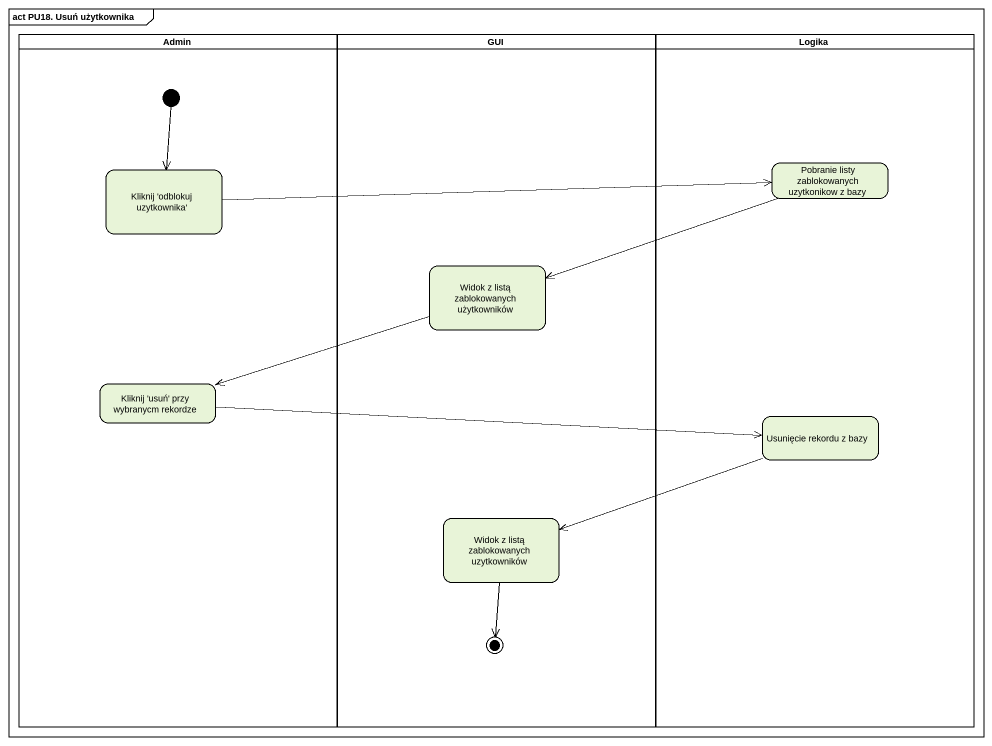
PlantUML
@startuml
mainframe act PU18. Usuń użytkownika
hide empty description
state Admin <<partition>> {
  state "Kliknij 'odblokuj uzytkownika'" as Kliknij_odblokuj_uzytkownika
  state "Kliknij 'usuń' przy wybranycm rekordze" as Kliknij_usuń_przy_wybranycm
  [*] --> Kliknij_odblokuj_uzytkownika
}
state GUI <<partition>> {
  state "Widok z listą zablokowanych użytkowników" as Widok_z_listą_zablokowanych
  state "Widok z listą zablokowanych uzytkowników" as Widok_z_listą_zablokowanych_2
  Widok_z_listą_zablokowanych_2 --> [*]
}
state Logika <<partition>> {
  state "Pobranie listy zablokowanych uzytkonikow z bazy" as Pobranie_listy
  state "Usunięcie rekordu z bazy" as Usunięcie_rekordu_z_bazy
}
Pobranie_listy -left-> Widok_z_listą_zablokowanych
Kliknij_odblokuj_uzytkownika -right-> Pobranie_listy
Widok_z_listą_zablokowanych -left-> Kliknij_usuń_przy_wybranycm
Kliknij_usuń_przy_wybranycm -right-> Usunięcie_rekordu_z_bazy
Usunięcie_rekordu_z_bazy -left-> Widok_z_listą_zablokowanych_2
@enduml
